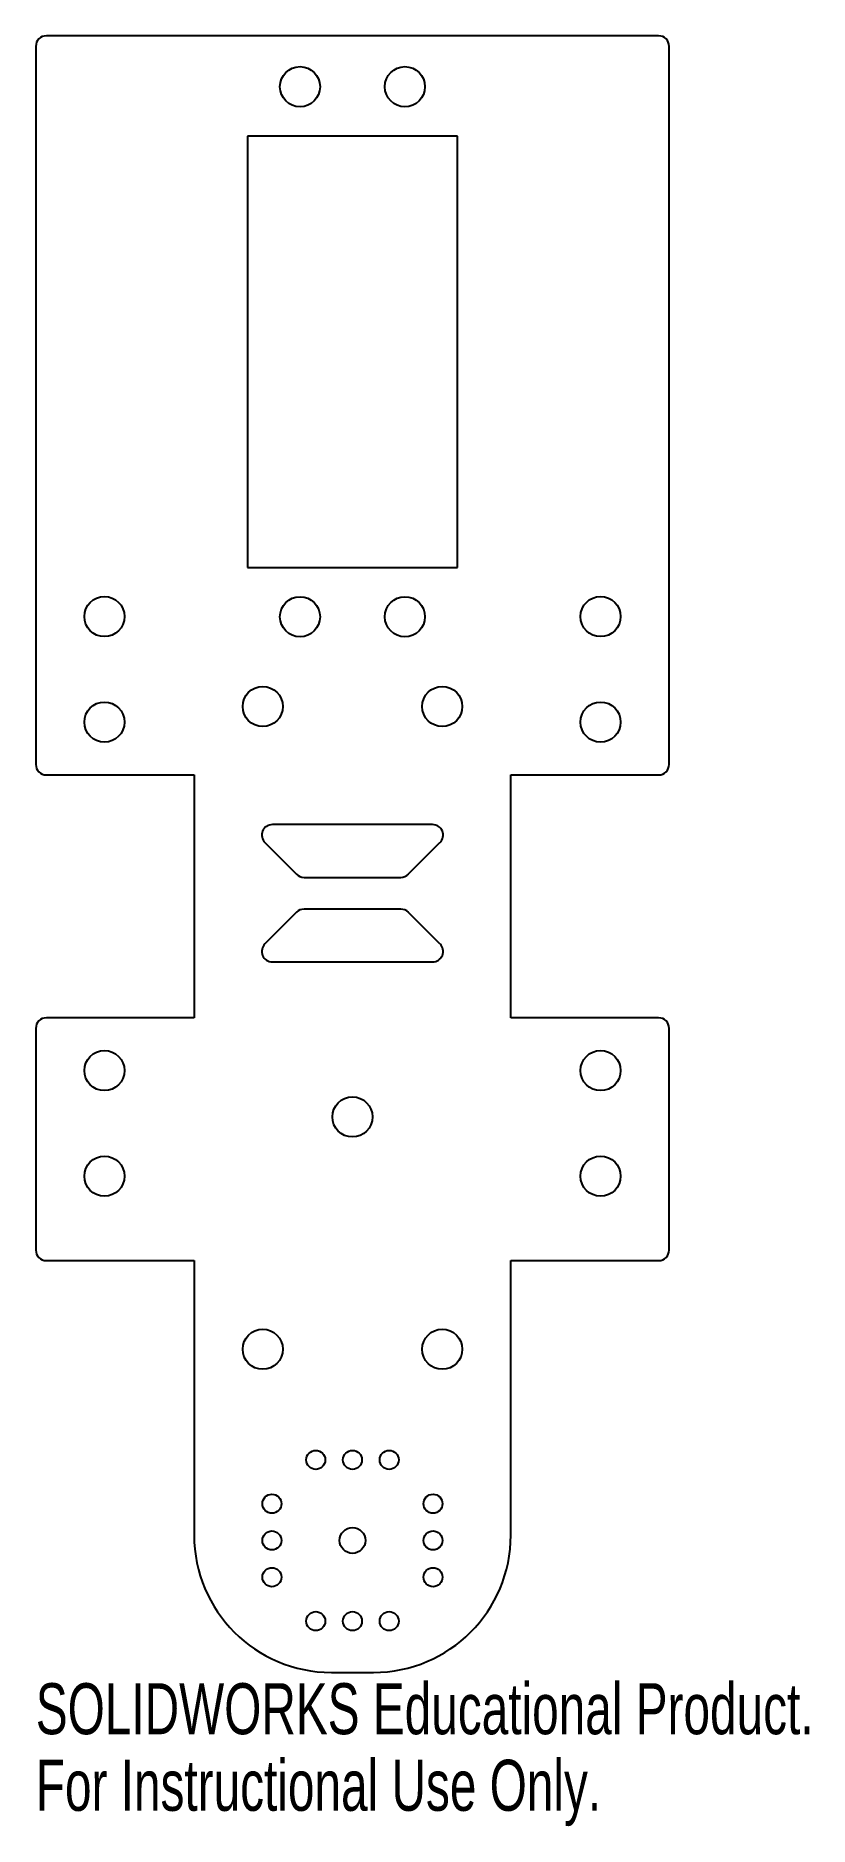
# Model space of a CAD drawing. Header units: millimetres. Extents: x -30 to 43, y -84 to 86.
import ezdxf

# ---------------------------------------------------------------- set-up
doc = ezdxf.new("R2010")
doc.units = ezdxf.units.MM
doc.styles.add('SLDTEXTSTYLE0', font='TXT', dxfattribs={"width": 0.7})

msp = doc.modelspace()

# ---------------------------------------------------------------- linework, layer by layer
at = {"color": 7, "linetype": 'Continuous', "lineweight": 25}
for p, q in [((29, 85.5), (-29, 85.5)), ((-30, 84.5), (-30, 16.5)), ((30, 16.5), (30, 84.5)), ((9.95, 76), (-9.95, 76)), ((-9.95, 76), (-9.95, 35.16)), ((9.95, 35.16), (9.95, 76)), ((-9.95, 35.16), (9.95, 35.16)), ((-29, 15.5), (-15, 15.5)), ((-15, 15.5), (-15, -7.5)), ((15, 15.5), (29, 15.5)), ((15, -7.5), (15, 15.5)), ((7.59, 10.8), (-7.59, 10.8)), ((-8.29, 9.09), (-5.29, 6.09)), ((5.29, 6.09), (8.29, 9.09)), ((-4.59, 5.8), (4.59, 5.8)), ((-5.29, 2.5), (-8.29, -0.5)), ((4.59, 2.79), (-4.59, 2.79)), ((8.29, -0.5), (5.29, 2.5)), ((-7.59, -2.21), (7.59, -2.21)), ((-15, -7.5), (-29, -7.5)), ((29, -7.5), (15, -7.5)), ((-30, -8.5), (-30, -29.5)), ((30, -29.5), (30, -8.5)), ((-29, -30.5), (-15, -30.5)), ((-15, -30.5), (-15, -56.5)), ((15, -30.5), (29, -30.5)), ((15, -56.5), (15, -30.5)), ((-2, -69.5), (2, -69.5))]:
    msp.add_line(p, q, dxfattribs=at)
for centre, radius in [((-4.97, 80.68), 1.9), ((4.97, 80.68), 1.9), ((-23.5, 30.5), 1.9), ((-4.97, 30.48), 1.9), ((4.97, 30.48), 1.9), ((23.5, 30.5), 1.9), ((-8.5, 21.98), 1.9), ((8.5, 21.98), 1.9), ((-23.5, 20.5), 1.9), ((23.5, 20.5), 1.9), ((-23.5, -12.5), 1.9), ((23.5, -12.5), 1.9), ((0, -16.89), 1.9), ((-23.5, -22.5), 1.9), ((23.5, -22.5), 1.9), ((-8.5, -38.89), 1.9), ((8.5, -38.89), 1.9), ((-3.48, -49.37), 0.9), ((0, -49.37), 0.9), ((3.48, -49.37), 0.9), ((-7.63, -53.52), 0.9), ((7.63, -53.52), 0.9), ((0, -57), 1.22), ((-7.63, -57), 0.9), ((7.63, -57), 0.9), ((-7.63, -60.48), 0.9), ((7.63, -60.48), 0.9), ((-3.48, -64.64), 0.9), ((0, -64.64), 0.9), ((3.48, -64.64), 0.9)]:
    msp.add_circle(centre, radius, dxfattribs=at)
for centre, radius, start, end in [((-29, 84.5), 1, 90, 180), ((29, 84.5), 1, 0, 90), ((-29, 16.5), 1, 180, 270), ((29, 16.5), 1, 270, 0), ((-7.59, 9.8), 1, 90, 225), ((7.59, 9.8), 1, 315, 90), ((-4.59, 6.8), 1, 225, 270), ((4.59, 6.8), 1, 270, 315), ((-4.59, 1.79), 1, 90, 135), ((4.59, 1.79), 1, 45, 90), ((-7.59, -1.21), 1, 135, 270), ((7.59, -1.21), 1, 270, 45), ((-29, -8.5), 1, 90, 180), ((29, -8.5), 1, 0, 90), ((-29, -29.5), 1, 180, 270), ((29, -29.5), 1, 270, 0), ((-2, -56.5), 13, 180, 270), ((2, -56.5), 13, 270, 0)]:
    msp.add_arc(centre, radius, start, end, dxfattribs=at)

# ---------------------------------------------------------------- texts
at = {"color": 7, "linetype": 'Continuous', "char_height": 4.8336, "attachment_point": 1, "style": 'SLDTEXTSTYLE0'}
for s, insert in [('SOLIDWORKS Educational Product.', (-30, -70.52)), ('For Instructional Use Only.', (-30, -77.77))]:
    msp.add_mtext(s, dxfattribs=dict(at, insert=insert))

doc.saveas('drawing.dxf')
